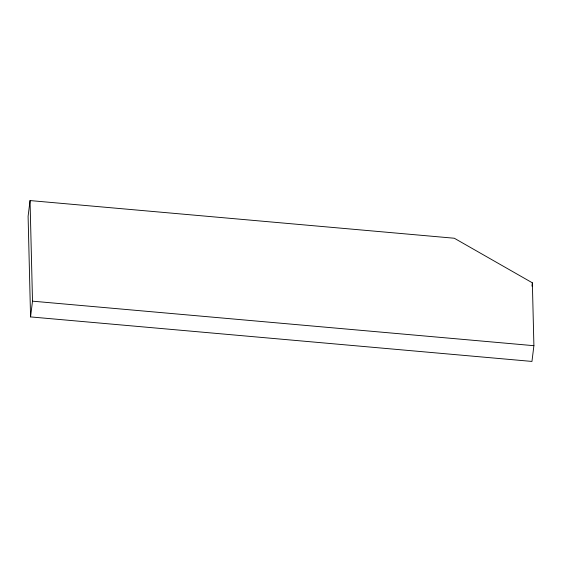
<?xml version="1.0" encoding="UTF-8"?>
<svg xmlns="http://www.w3.org/2000/svg" width="562" height="562" viewBox="0 0 562 562"><rect width="100%" height="100%" fill="white"/><g stroke="black" fill="none" stroke-linecap="round" stroke-linejoin="round"><path stroke-width="0.84" d="M30.046 200.571L28.1 216.307L30.559 316.912L531.954 361.429L533.9 345.693L532.362 282.819L454.307 238.239L30.046 200.571L32.505 301.169L30.559 316.912M531.954 286.128L532.362 282.819M32.505 301.169L533.9 345.693"/></g></svg>
